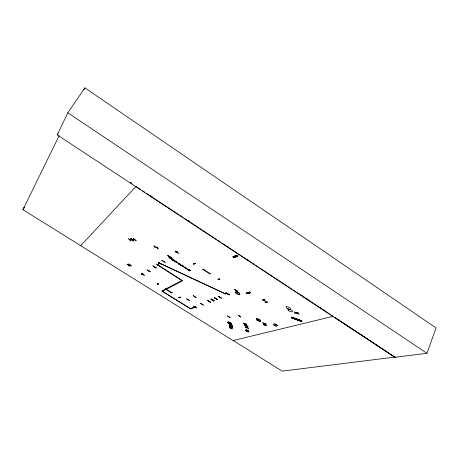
<?xml version="1.0" encoding="UTF-8"?>
<svg xmlns="http://www.w3.org/2000/svg" width="459" height="459" viewBox="0 0 459 459"><rect width="100%" height="100%" fill="white"/><g stroke="black" fill="none" stroke-linecap="round" stroke-linejoin="round"><path stroke-width="0.69" d="M299.148 314.49L297.656 312.441M263.305 324.421L266.645 325.689L263.323 324.479M248.583 328.357L245.49 327.06M235.702 290.363L235.8 290.277M232.518 326.9L229.431 325.511M229.448 324.484L232.615 325.792M237.125 290.208L235.347 290.776M230.894 327.152L230.837 328.237M231.055 325.293L230.98 326.395M229.242 327.491L232.369 328.742M232.38 327.812L229.316 326.349L232.461 327.651M232.455 327.049L229.351 325.729M232.535 325.959L229.511 324.398M209.235 273.484L209.579 273.684M194.14 307.094L195.465 306.841M195.362 306.773L194.111 307.255M193.6 263.925L195.207 263.236M193.738 264.045L195.018 263.139M291.706 317.399L291.729 317.037L291.712 317.387M291.844 318.053L291.867 317.697L291.855 318.053L301.804 321.558L291.809 317.88M157.339 284.253L158.481 283.49M301.781 321.455L291.792 317.76L301.798 321.277M301.798 321.558L301.827 321.202M265.004 302.085L267.74 302.171M246.403 326.401L246.885 327.749M264.373 323.48L264.854 324.966M218.725 279.319L218.742 278.888L218.518 279.25M240.751 317.008L238.078 315.138L240.717 316.865M225.696 294.018L160.426 263.575L225.696 294.018L225.834 293.749M294.833 312.774L298.379 313.531M177.099 262.37L176.996 262.806L177.851 262.846L177.002 262.955L176.899 262.387L175.986 262.307L176.181 261.785L176.21 262.301L177.197 262.192M291.717 317.399L301.689 320.904L301.638 320.611M219.522 278.934L218.008 279.743M218.237 279.743L219.815 279.038L217.95 279.674M202.637 269.829L204.135 269.083L202.574 269.76M136.151 240.786L133.506 238.496M178.769 297.719L180.008 297.042M133.426 240.918L130.849 238.508M130.781 238.651L133.385 240.946M165.229 289.245L166.416 288.527M166.353 288.671L165.28 289.313M277.741 325.529L274.528 323.738L277.718 325.563M234.377 289.285L237.601 291.327L234.44 289.285M226.499 292.974L229.643 294.959L226.557 292.974M244.096 324.829L247.303 325.724M128.784 264.034L131.452 266.031L128.847 263.902M210.652 302.435L207.743 300.444M170.037 257.855L169.853 258.383L170.754 258.463L170.874 259.037L171.712 258.922L170.071 258.377L170.134 257.677L170.255 257.992M426.962 353.304L436.05 327.938L84.881 87.87L67.829 112.799L57.214 134.889L394.895 357.286L426.962 353.304L67.829 112.799M196.079 297.587L193.233 295.613M394.895 357.286L375.215 344.072M178.436 253.311L175.126 251.153M221.146 298.126L218.14 296.181L221.439 298.155L218.335 296.29M217.681 299.492L214.714 297.604M245.967 329.66L249.065 331.255L246.024 329.539M211.341 298.97L214.284 300.817M211.318 298.952L214.307 300.829M232.288 328.954L229.305 327.359M153.111 266.105L156.198 268.033L153.157 266.077M298.287 313.153L294.678 312.556M24.08 207.279L22.95 209.706L233.057 340.572L333.085 316.32L330.692 314.742M248.371 331.96L245.307 330.377M264.166 299.934L263.707 299.974L263.925 299.601L263.885 300.123M263.85 299.974L263.833 299.607L263.718 299.974M248.141 326.819L244.882 325.724L248.049 326.894M243.557 323.136L246.73 324.272M59.182 135.583L22.95 209.706L24.516 207.365M229.993 317.685L227.366 315.832L230.074 317.519M83.934 89.775L84.881 87.87M161.723 260.31L165.142 262.382L161.993 260.339M159.187 265.922L156.094 263.954M210.532 302.332L207.571 300.484L210.618 302.16M218.639 279.336L218.834 279.02M219.408 279.669L219.167 279.164M219.058 279.508L219.213 279.118M203.389 305.16L200.635 303.319M203.486 305.12L200.549 303.485M195.396 306.612L194.22 307.329M193.778 306.09L196.572 307.846M245.244 330.503L248.308 332.092M196.142 297.455L193.228 295.734M189.315 300.507L186.406 298.763L189.401 300.37M179.096 297.679L180.071 297.202M179.016 297.788L180.289 297.151M190.29 270.586C189.338 269.531 187.754 270.196 189.561 270.982L190.382 270.408L189.94 270.122M188.758 269.571L189.068 269.525L188.001 269.984L188.97 269.703M172.389 292.268L171.075 292.934L172.24 292.36M183.457 266.18L182.246 265.738L181.93 266.105C182.24 265.537 183.388 266.289 182.504 266.467L183.554 266.002M173.376 259.731L173.686 259.691L172.659 260.178L173.588 259.869M175.246 261.182L175.556 261.142L174.73 261.498C175.596 261.303 174.454 260.563 174.156 261.137L174.454 260.758L175.458 261.32M157.621 284.305L158.636 283.817M157.523 284.431L158.711 283.702M175.912 252.53L177.369 251.538M147.23 269.909L150.288 271.665M142.927 273.748L141.888 274.396M150.139 271.854L147.224 269.835M141.647 273.455L144.43 275.457L141.504 273.644M154.109 245.473L154.316 247.292M127.137 264.097L129.65 266.186L127.045 264.235M131.779 239.787L132.198 239.472L129.84 239.862M131.911 239.873L132.175 239.472M130 239.965L132.272 239.558M276.364 326.251L273.208 324.41M276.301 326.292L273.128 324.484M214.244 297.793L217.227 299.693L214.261 297.753M213.814 301.029L210.87 299.142L213.848 301.024M161.591 264.418L158.521 262.382M153.036 265.945L156.089 267.878M168.665 256.03C180.467 263.363 159.548 250.568 171.299 257.826M193.629 306.273L196.486 308.006M228.943 294.747L225.776 292.79L228.955 294.707M266.111 324.054L262.737 322.82M57.214 134.889L58.018 133.712M132.628 239.81L134.745 239.644M148.464 270.976L148.894 270.856L148.578 271.045M298.201 313.296L294.603 312.436M209.218 274.08L210.83 273.363M193.818 264.189L195.184 263.323M133.804 240.883L131.142 238.634L133.913 240.86M128.56 238.749L131.199 241.027L128.549 238.755M246.713 331.295L247.556 330.555L246.707 331.306M230.848 328.151L230.911 327.267M80.664 245.777L136.105 186.262M274.746 325.316L275.911 324.662M274.849 325.247L276.169 324.697M295.246 313.606L294.07 311.667M262.273 299.813L265.05 299.859L262.416 299.876M291.7 317.094L301.706 320.766L291.677 317.226M219.867 297.197L219.987 297.26M175.912 252.593L177.122 251.595M142.835 273.908L141.802 274.499M142.824 273.868L141.768 274.511M157.437 264.585L157.15 264.596L182.682 280.776L162.371 291.316M157.322 264.711L181.844 280.529M175.177 251.136L178.488 253.299M168.051 255.789L171.287 257.866M176.704 252.404L176.675 252.175M142.6 274.384L142.307 274.258M175.94 261.406L175.258 261.837L175.992 261.659L175.872 261.343L176.181 261.561L175.849 261.458M153.013 265.985L156.071 267.918M193.818 264.154L195.184 263.334M157.557 283.8L157.81 283.897M157.288 284.247L158.441 283.656M182.091 280.403L161.82 290.972L190.726 309.016L195.018 307.306L194.473 306.968L190.422 308.586M162.096 291.144L190.961 308.924M171 292.366L166.244 289.399L171.322 292.618M236.637 255.456C225.048 259.989 244.779 252.215 233.04 256.937M236.419 255.302L233.006 256.839M236.614 255.445L233.27 257.086M233.843 257.465C237.51 255.101 239.678 255.571 234.193 257.7M237.355 255.938L233.97 257.551L237.584 256.088M237.188 255.829L233.918 257.447L237.538 255.984M178.74 297.736L180.203 297.312M219.322 279.674L219.052 279.439M179.641 297.627L179.939 297.765L179.589 297.587M246.34 293.221L249.616 292.027L246.133 293.089M249.449 292.033L246.271 293.175M246.976 293.64C257.304 290.243 240.636 296.072 250.499 292.733M246.953 293.617L250.281 292.595M247.091 293.714L250.436 292.624M132.571 239.718L134.705 239.632M134.516 239.644L134.814 239.73M128.296 265.21L129.995 265.009M231.043 325.408L230.963 326.269M233.201 340.509L282.182 371.13L394.969 357.085M239.277 316.05L239.214 316.142M136.111 240.82L133.466 238.542M263.816 299.962L266.318 302.056M189.211 269.8L189.665 269.955M265.101 302.165L267.597 302.074M203.779 269.955L203.4 269.714M178.689 263.288L179.297 263.518M128.44 265.182L129.908 265.107M193.945 263.288L194.289 263.495M265.009 325.035L264.539 323.566M245.697 325.345L245.135 323.916M157.592 247.969L154.172 246.472L157.586 247.958M243.442 323.216L246.649 324.438M245.674 325.224L245.072 324.014M244.062 324.754L247.263 325.942M246.437 326.498L247.034 327.812M245.41 327.227L248.577 328.392M156.312 247.137L157.403 247.613M173.364 260.006L173.984 260.706L172.928 260.282M179.934 264.47C178.62 264.132 180.857 265.451 180.094 264.654C181.615 265.25 179.285 263.575 180.186 264.602M173.295 260.052L173.76 260.563L172.997 260.236M179.085 263.621L178.402 263.535L179.234 264.12L178.207 263.684L179.555 264.195L178.677 263.632L179.349 264.057L179.136 263.741M180.209 264.114L180.617 264.373M165.888 289.216L166.221 289.428M158.584 262.267L159.634 262.909M183.795 266.65L183.33 266.444L183.72 266.69M150.454 195.718L152.25 196.9M188.121 220.532L189.911 221.714M226.981 246.133L228.175 246.919M247.303 259.524L249.099 260.706M302.309 295.762L304.099 296.944M306.492 298.516L308.287 299.698M319.648 307.186L320.841 307.972M323.83 309.94L325.024 310.732M349.712 327.296L334.863 317.496L373.419 342.884M350.9 328.082L353.872 330.044M355.059 330.824L395.905 357.796M135.933 186.452L140.712 189.596M142.502 190.778L144.895 192.355M146.685 193.532L178.947 214.783M180.14 215.569L183.13 217.537M184.323 218.329L216.585 239.581M217.778 240.367L220.768 242.335M221.961 243.121L254.223 264.373M255.416 265.159L258.406 267.127M259.599 267.913L291.861 289.164M293.054 289.95L296.044 291.918M297.237 292.704L329.499 313.956M169.549 257.287L169.853 257.539M262.749 322.809L266.088 323.997M188.133 269.542C186.67 270.185 186.75 267.924 188.133 269.542M157.586 247.16L157.994 248.962L157.586 247.16M186.635 268.641L185.591 268.406L186.847 268.842L186.073 268.136L186.635 268.641M171.712 259.358L172.538 259.668L171.712 259.358M169.807 257.809C167.856 257.889 168.992 256.862 169.807 257.809M188.85 270.305L189.687 270.649L188.85 270.305M187.077 269.175L187.903 269.49L187.077 269.175M172.768 259.783C171.075 260.23 171.614 258.119 172.768 259.783M181.844 265.589L180.467 265.13L181.546 265.549L180.668 264.986L181.139 264.975L181.844 265.589M181.644 265.451L180.944 265.078L181.644 265.451M189.28 270.156L189.986 270.489L189.28 270.156M159.393 263.254L157.483 264.527L159.669 263.426L159.382 263.265M182.957 266.656L183.537 267.029L184.162 266.702L182.969 266.662M185.379 268.039L186.119 267.878L185.465 267.987L184.925 267.373L185.224 267.832L184.323 267.631L185.379 268.039M203.928 269.858L209.344 273.323L203.928 269.858M131.337 183.118L130.144 182.332L131.337 183.112M228.289 323.119A2.14 0.654 26.4 0 0 231.479 324.129A2.152 0.66 26.4 0 0 229.018 322.115A2.152 0.66 26.4 0 0 228.318 323.044A2.152 0.66 26.4 0 0 231.525 324.065A2.14 0.654 26.4 0 0 228.984 322.195A2.14 0.654 26.4 0 0 228.289 323.119M286.623 307.983A2.542 0.907 24.7 0 0 290.57 309.131A2.542 0.907 24.7 0 0 287.793 306.801A2.542 0.907 24.7 0 0 286.623 307.983M288.413 310.427A2.53 0.901 24.6 0 0 292.349 311.581A2.53 0.901 24.6 0 0 289.589 309.268A2.53 0.901 24.6 0 0 288.413 310.427M256.971 320.026A2.301 0.752 25.6 0 0 260.465 321.099A2.301 0.752 25.6 0 0 257.872 319.016A2.301 0.752 25.6 0 0 256.971 320.026M256.994 319.946A2.312 0.757 25.6 0 0 260.517 321.03A2.312 0.757 25.6 0 0 257.901 318.936A2.312 0.757 25.6 0 0 256.994 319.946M236.121 293.181A2.427 0.843 26.4 0 0 239.764 294.242A2.427 0.843 26.4 0 0 236.959 291.958A2.427 0.849 26.4 0 0 236.115 293.181A2.427 0.849 26.4 0 0 239.77 294.248A2.427 0.849 26.4 0 0 236.953 291.964A2.427 0.843 26.4 0 0 236.121 293.181"/></g></svg>
